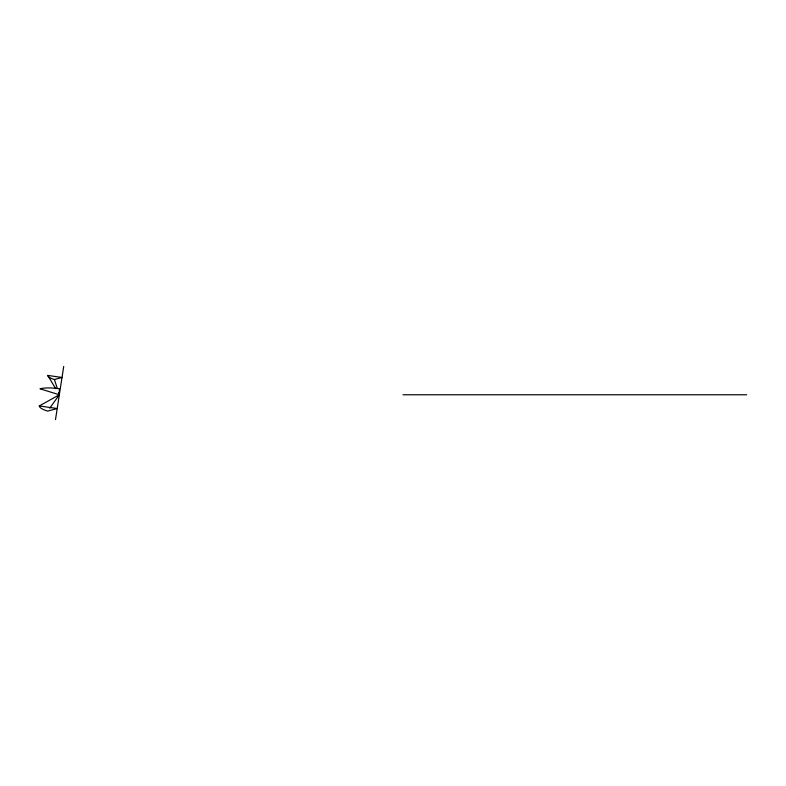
<?xml version="1.0" encoding="UTF-8"?>
<svg xmlns="http://www.w3.org/2000/svg" width="786" height="786" viewBox="0 0 786 786"><rect width="100%" height="100%" fill="white"/><g stroke="black" fill="none" stroke-linecap="round" stroke-linejoin="round"><path stroke-width="1.18" d="M55.501 419.586L63.725 366.414M49.715 408.229L59.343 394.769L59.343 388.785A23.148 5.924 8.8 0 0 39.988 388.785L59.343 394.769L58.636 392.587M39.3 405.949L57.211 408.533L47.661 411.117A18.117 4.637 8.8 0 1 39.3 405.949L59.343 394.769M47.769 375.413A14.403 3.684 8.8 0 0 54.421 379.52L62.015 377.467L47.769 375.413L55.688 388.657M403.022 394.769L746.7 394.769M54.421 379.52L57.231 388.235"/></g></svg>
